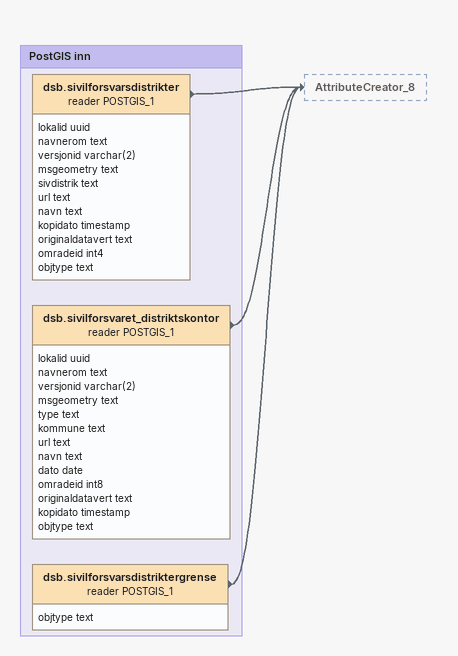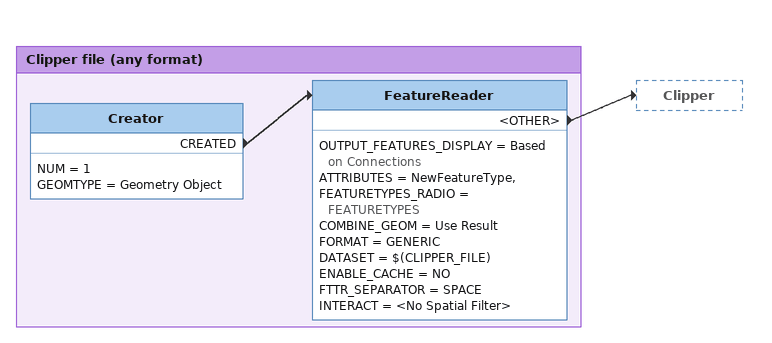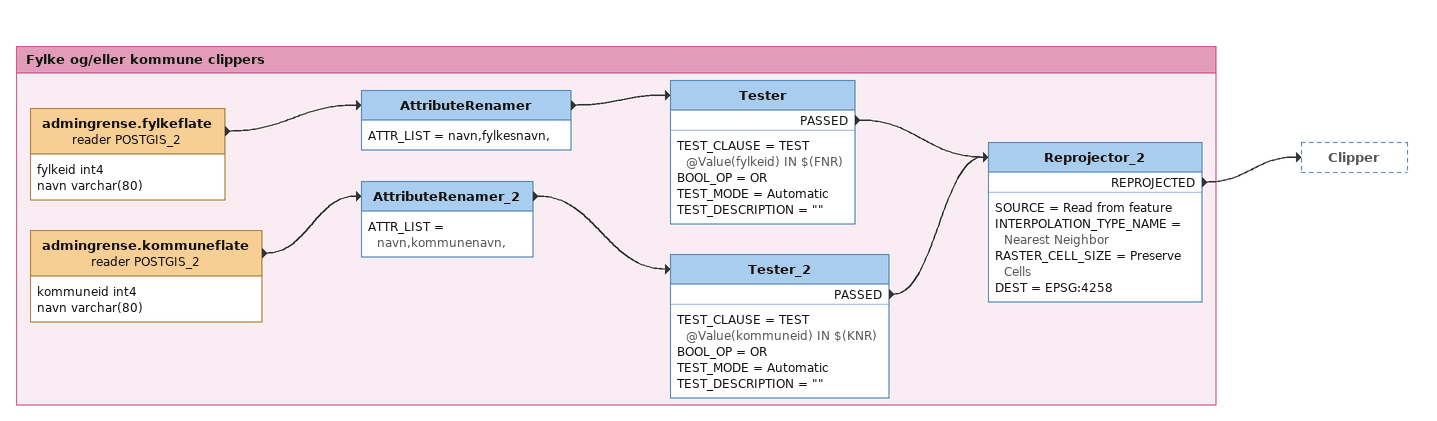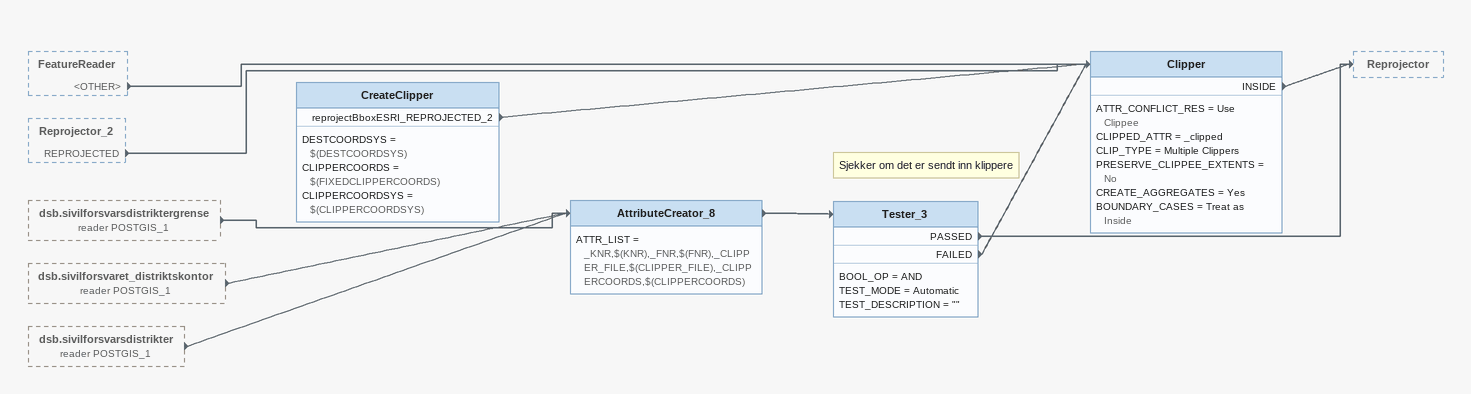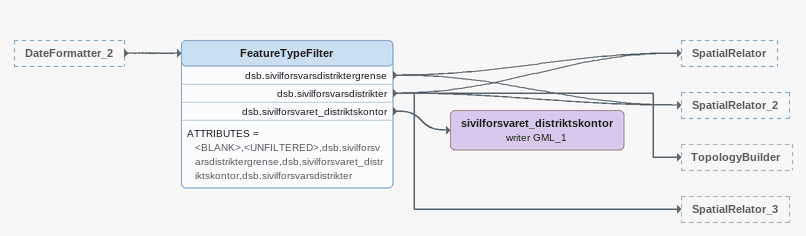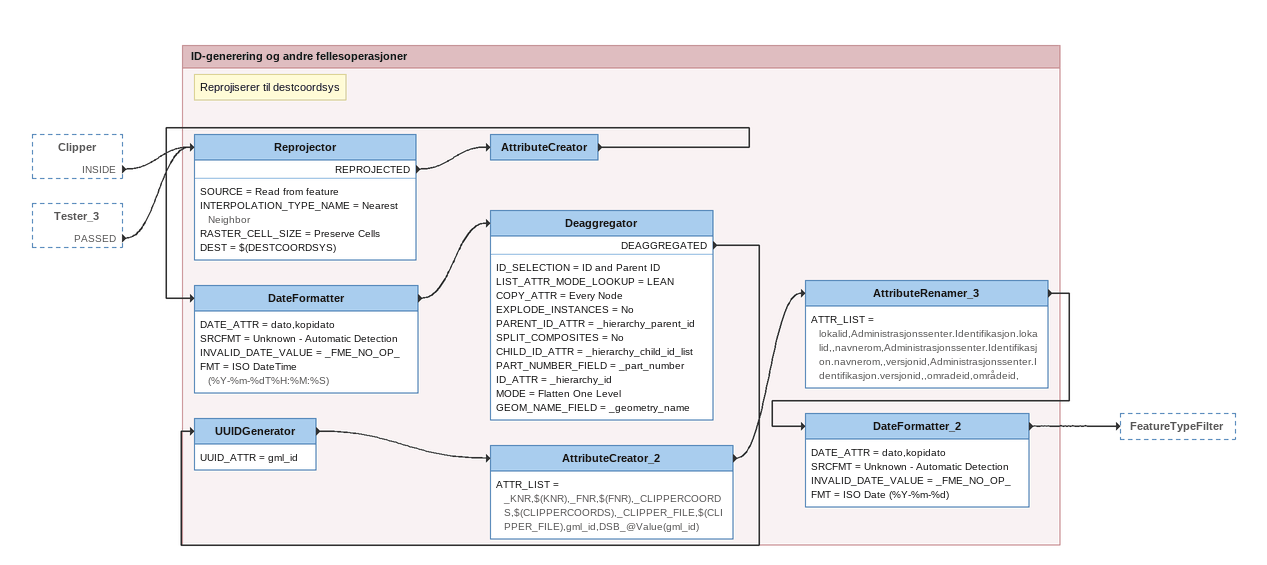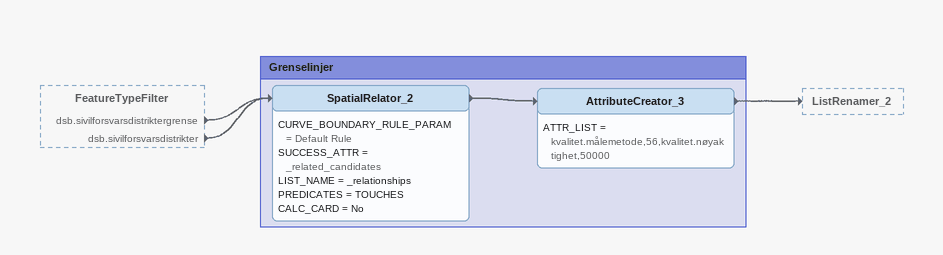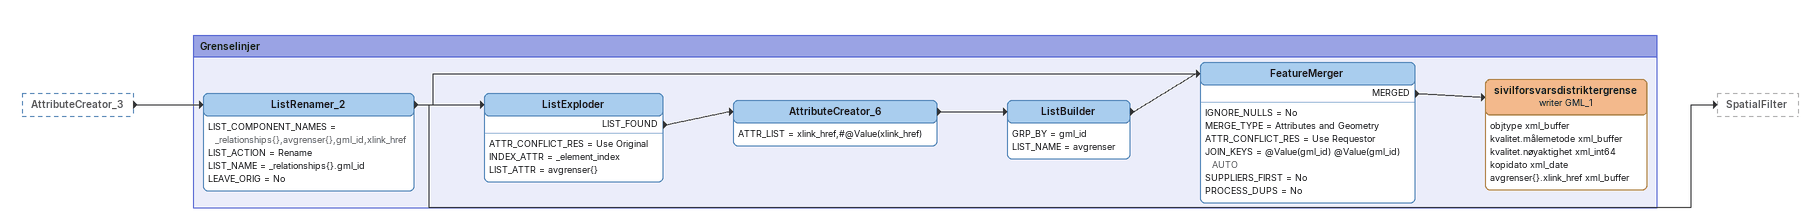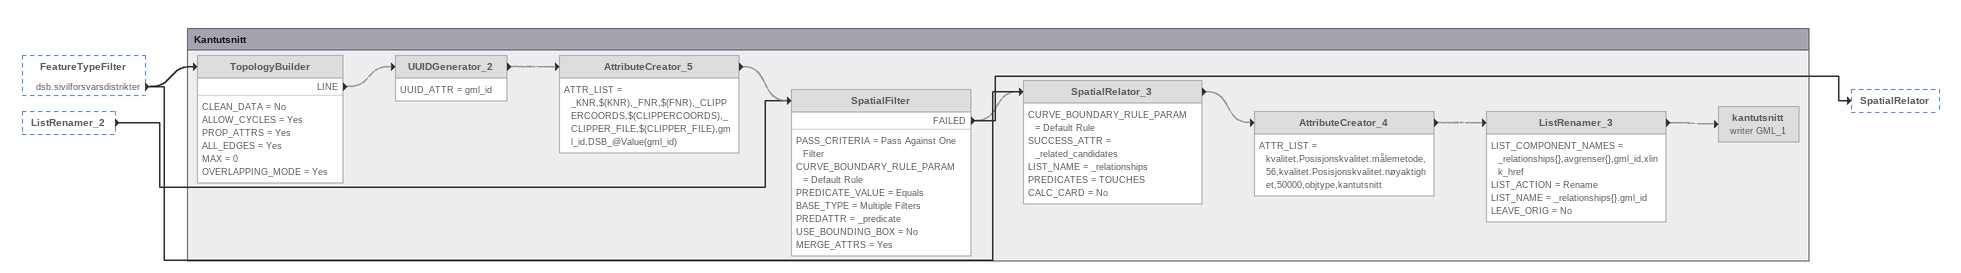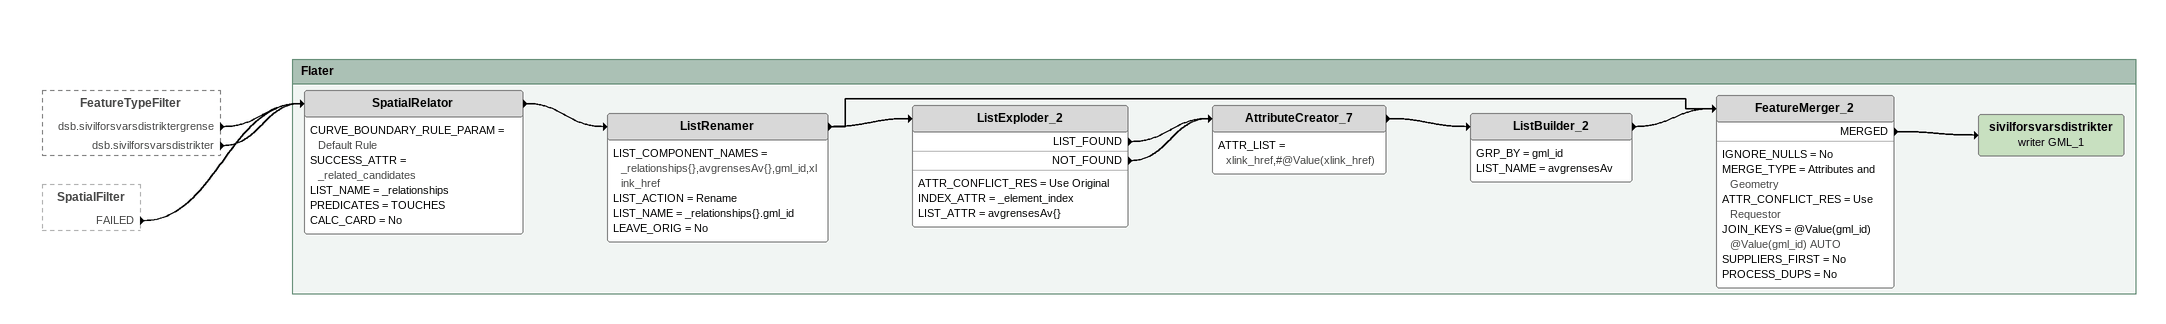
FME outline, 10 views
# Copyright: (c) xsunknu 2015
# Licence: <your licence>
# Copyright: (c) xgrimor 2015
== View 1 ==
Bookmark: PostGIS inn
dsb.sivilforsvarsdistrikter (reader POSTGIS_1)
    attributes: lokalid uuid, navnerom text, versjonid varchar(2), msgeometry text, sivdistrik text, url text, navn text, kopidato timestamp, originaldatavert text, omradeid int4, objtype text
    -> AttributeCreator_8
dsb.sivilforsvaret_distriktskontor (reader POSTGIS_1)
    attributes: lokalid uuid, navnerom text, versjonid varchar(2), msgeometry text, type text, kommune text, url text, navn text, dato date, omradeid int8, originaldatavert text, kopidato timestamp, objtype text
    -> AttributeCreator_8
dsb.sivilforsvarsdistriktergrense (reader POSTGIS_1)
    attributes: objtype text
    -> AttributeCreator_8

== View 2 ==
Bookmark: Clipper file (any format)
Creator
    NUM = 1
    GEOMTYPE = Geometry Object
    CREATED -> FeatureReader
FeatureReader
    OUTPUT_FEATURES_DISPLAY = Based on Connections
    ATTRIBUTES = NewFeatureType,
    FEATURETYPES_RADIO = FEATURETYPES
    COMBINE_GEOM = Use Result
    FORMAT = GENERIC
    DATASET = $(CLIPPER_FILE)
    ENABLE_CACHE = NO
    FTTR_SEPARATOR = SPACE
    INTERACT = <No Spatial Filter>
    <OTHER> -> Clipper

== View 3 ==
Bookmark: Fylke og/eller kommune clippers
admingrense.fylkeflate (reader POSTGIS_2)
    attributes: fylkeid int4, navn varchar(80)
    -> AttributeRenamer
AttributeRenamer
    ATTR_LIST = navn,fylkesnavn,
    -> Tester
Tester
    TEST_CLAUSE = TEST @Value(fylkeid) IN $(FNR)
    BOOL_OP = OR
    TEST_MODE = Automatic
    TEST_DESCRIPTION = ""
    PASSED -> Reprojector_2
admingrense.kommuneflate (reader POSTGIS_2)
    attributes: kommuneid int4, navn varchar(80)
    -> AttributeRenamer_2
AttributeRenamer_2
    ATTR_LIST = navn,kommunenavn,
    -> Tester_2
Tester_2
    TEST_CLAUSE = TEST @Value(kommuneid) IN $(KNR)
    BOOL_OP = OR
    TEST_MODE = Automatic
    TEST_DESCRIPTION = ""
    PASSED -> Reprojector_2
Reprojector_2
    SOURCE = Read from feature
    INTERPOLATION_TYPE_NAME = Nearest Neighbor
    RASTER_CELL_SIZE = Preserve Cells
    DEST = EPSG:4258
    REPROJECTED -> Clipper

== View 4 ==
FeatureReader [outside]
    <OTHER> -> Clipper
Reprojector_2 [outside]
    REPROJECTED -> Clipper
dsb.sivilforsvarsdistriktergrense (reader POSTGIS_1) [outside]
    -> AttributeCreator_8
dsb.sivilforsvaret_distriktskontor (reader POSTGIS_1) [outside]
    -> AttributeCreator_8
dsb.sivilforsvarsdistrikter (reader POSTGIS_1) [outside]
    -> AttributeCreator_8
CreateClipper
    DESTCOORDSYS = $(DESTCOORDSYS)
    CLIPPERCOORDS = $(FIXEDCLIPPERCOORDS)
    CLIPPERCOORDSYS = $(CLIPPERCOORDSYS)
    reprojectBboxESRI_REPROJECTED_2 -> Clipper
AttributeCreator_8
    ATTR_LIST = _KNR,$(KNR),_FNR,$(FNR),_CLIPPER_FILE,$(CLIPPER_FILE),_CLIPPERCOORDS,$(CLIPPERCOORDS)
    -> Tester_3
Note: Sjekker om det er sendt inn klippere
Tester_3
    BOOL_OP = AND
    TEST_MODE = Automatic
    TEST_DESCRIPTION = ""
    PASSED -> Reprojector
    FAILED -> Clipper
Clipper
    ATTR_CONFLICT_RES = Use Clippee
    CLIPPED_ATTR = _clipped
    CLIP_TYPE = Multiple Clippers
    PRESERVE_CLIPPEE_EXTENTS = No
    CREATE_AGGREGATES = Yes
    BOUNDARY_CASES = Treat as Inside
    INSIDE -> Reprojector

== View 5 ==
DateFormatter_2 [outside]
    -> FeatureTypeFilter
FeatureTypeFilter
    ATTRIBUTES = <BLANK>,<UNFILTERED>,dsb.sivilforsvarsdistriktergrense,dsb.sivilforsvaret_distriktskontor,dsb.sivilforsvarsdistrikter
    dsb.sivilforsvarsdistriktergrense -> SpatialRelator
    dsb.sivilforsvarsdistriktergrense -> SpatialRelator_2
    dsb.sivilforsvarsdistrikter -> SpatialRelator_2
    dsb.sivilforsvarsdistrikter -> TopologyBuilder
    dsb.sivilforsvarsdistrikter -> SpatialRelator
    dsb.sivilforsvarsdistrikter -> SpatialRelator_3
    dsb.sivilforsvaret_distriktskontor -> sivilforsvaret_distriktskontor (writer GML_1)
sivilforsvaret_distriktskontor (writer GML_1)

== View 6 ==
Clipper [outside]
    INSIDE -> Reprojector
Tester_3 [outside]
    PASSED -> Reprojector

Bookmark: ID-generering og andre fellesoperasjoner
Note: Reprojiserer til destcoordsys
Reprojector
    SOURCE = Read from feature
    INTERPOLATION_TYPE_NAME = Nearest Neighbor
    RASTER_CELL_SIZE = Preserve Cells
    DEST = $(DESTCOORDSYS)
    REPROJECTED -> AttributeCreator
AttributeCreator
    -> DateFormatter
DateFormatter
    DATE_ATTR = dato,kopidato
    SRCFMT = Unknown - Automatic Detection
    INVALID_DATE_VALUE = _FME_NO_OP_
    FMT = ISO DateTime (%Y-%m-%dT%H:%M:%S)
    -> Deaggregator
Deaggregator
    ID_SELECTION = ID and Parent ID
    LIST_ATTR_MODE_LOOKUP = LEAN
    COPY_ATTR = Every Node
    EXPLODE_INSTANCES = No
    PARENT_ID_ATTR = _hierarchy_parent_id
    SPLIT_COMPOSITES = No
    CHILD_ID_ATTR = _hierarchy_child_id_list
    PART_NUMBER_FIELD = _part_number
    ID_ATTR = _hierarchy_id
    MODE = Flatten One Level
    GEOM_NAME_FIELD = _geometry_name
    DEAGGREGATED -> UUIDGenerator
UUIDGenerator
    UUID_ATTR = gml_id
    -> AttributeCreator_2
AttributeCreator_2
    ATTR_LIST = _KNR,$(KNR),_FNR,$(FNR),_CLIPPERCOORDS,$(CLIPPERCOORDS),_CLIPPER_FILE,$(CLIPPER_FILE),gml_id,DSB_@Value(gml_id)
    -> AttributeRenamer_3
AttributeRenamer_3
    ATTR_LIST = lokalid,Administrasjonssenter.Identifikasjon.lokalid,,navnerom,Administrasjonssenter.Identifikasjon.navnerom,,versjonid,Administrasjonssenter.Identifikasjon.versjonid,,omradeid,områdeid,
    -> DateFormatter_2
DateFormatter_2
    DATE_ATTR = dato,kopidato
    SRCFMT = Unknown - Automatic Detection
    INVALID_DATE_VALUE = _FME_NO_OP_
    FMT = ISO Date (%Y-%m-%d)
    -> FeatureTypeFilter

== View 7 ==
FeatureTypeFilter [outside]
    dsb.sivilforsvarsdistriktergrense -> SpatialRelator_2
    dsb.sivilforsvarsdistrikter -> SpatialRelator_2

Bookmark: Grenselinjer
SpatialRelator_2
    CURVE_BOUNDARY_RULE_PARAM = Default Rule
    SUCCESS_ATTR = _related_candidates
    LIST_NAME = _relationships
    PREDICATES = TOUCHES
    CALC_CARD = No
    -> AttributeCreator_3
AttributeCreator_3
    ATTR_LIST = kvalitet.målemetode,56,kvalitet.nøyaktighet,50000
    -> ListRenamer_2

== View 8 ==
AttributeCreator_3 [outside]
    -> ListRenamer_2

Bookmark: Grenselinjer
ListRenamer_2
    LIST_COMPONENT_NAMES = _relationships{},avgrenser{},gml_id,xlink_href
    LIST_ACTION = Rename
    LIST_NAME = _relationships{}.gml_id
    LEAVE_ORIG = No
    -> SpatialFilter
    -> ListExploder
    -> FeatureMerger
ListExploder
    ATTR_CONFLICT_RES = Use Original
    INDEX_ATTR = _element_index
    LIST_ATTR = avgrenser{}
    LIST_FOUND -> AttributeCreator_6
AttributeCreator_6
    ATTR_LIST = xlink_href,#@Value(xlink_href)
    -> ListBuilder
ListBuilder
    GRP_BY = gml_id
    LIST_NAME = avgrenser
    -> FeatureMerger
FeatureMerger
    IGNORE_NULLS = No
    MERGE_TYPE = Attributes and Geometry
    ATTR_CONFLICT_RES = Use Requestor
    JOIN_KEYS = @Value(gml_id) @Value(gml_id) AUTO
    SUPPLIERS_FIRST = No
    PROCESS_DUPS = No
    MERGED -> sivilforsvarsdistriktergrense (writer GML_1)
sivilforsvarsdistriktergrense (writer GML_1)
    attributes: objtype xml_buffer, kvalitet.målemetode xml_buffer, kvalitet.nøyaktighet xml_int64, kopidato xml_date, avgrenser{}.xlink_href xml_buffer

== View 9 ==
FeatureTypeFilter [outside]
    dsb.sivilforsvarsdistrikter -> TopologyBuilder
    dsb.sivilforsvarsdistrikter -> SpatialRelator_3
ListRenamer_2 [outside]
    -> SpatialFilter

Bookmark: Kantutsnitt
TopologyBuilder [off]
    CLEAN_DATA = No
    ALLOW_CYCLES = Yes
    PROP_ATTRS = Yes
    ALL_EDGES = Yes
    MAX = 0
    OVERLAPPING_MODE = Yes
    LINE -> UUIDGenerator_2 [off]
UUIDGenerator_2 [off]
    UUID_ATTR = gml_id
    -> AttributeCreator_5 [off]
AttributeCreator_5 [off]
    ATTR_LIST = _KNR,$(KNR),_FNR,$(FNR),_CLIPPERCOORDS,$(CLIPPERCOORDS),_CLIPPER_FILE,$(CLIPPER_FILE),gml_id,DSB_@Value(gml_id)
    -> SpatialFilter [off]
SpatialFilter [off]
    PASS_CRITERIA = Pass Against One Filter
    CURVE_BOUNDARY_RULE_PARAM = Default Rule
    PREDICATE_VALUE = Equals
    BASE_TYPE = Multiple Filters
    PREDATTR = _predicate
    USE_BOUNDING_BOX = No
    MERGE_ATTRS = Yes
    FAILED -> SpatialRelator_3 [off]
    FAILED -> SpatialRelator
SpatialRelator_3 [off]
    CURVE_BOUNDARY_RULE_PARAM = Default Rule
    SUCCESS_ATTR = _related_candidates
    LIST_NAME = _relationships
    PREDICATES = TOUCHES
    CALC_CARD = No
    -> AttributeCreator_4 [off]
AttributeCreator_4 [off]
    ATTR_LIST = kvalitet.Posisjonskvalitet.målemetode,56,kvalitet.Posisjonskvalitet.nøyaktighet,50000,objtype,kantutsnitt
    -> ListRenamer_3 [off]
ListRenamer_3 [off]
    LIST_COMPONENT_NAMES = _relationships{},avgrenser{},gml_id,xlink_href
    LIST_ACTION = Rename
    LIST_NAME = _relationships{}.gml_id
    LEAVE_ORIG = No
    -> kantutsnitt (writer GML_1) [off]
kantutsnitt (writer GML_1) [off]

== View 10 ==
FeatureTypeFilter [outside]
    dsb.sivilforsvarsdistriktergrense -> SpatialRelator
    dsb.sivilforsvarsdistrikter -> SpatialRelator
SpatialFilter [outside]
    FAILED -> SpatialRelator

Bookmark: Flater
SpatialRelator
    CURVE_BOUNDARY_RULE_PARAM = Default Rule
    SUCCESS_ATTR = _related_candidates
    LIST_NAME = _relationships
    PREDICATES = TOUCHES
    CALC_CARD = No
    -> ListRenamer
ListRenamer
    LIST_COMPONENT_NAMES = _relationships{},avgrensesAv{},gml_id,xlink_href
    LIST_ACTION = Rename
    LIST_NAME = _relationships{}.gml_id
    LEAVE_ORIG = No
    -> ListExploder_2
    -> FeatureMerger_2
ListExploder_2
    ATTR_CONFLICT_RES = Use Original
    INDEX_ATTR = _element_index
    LIST_ATTR = avgrensesAv{}
    LIST_FOUND -> AttributeCreator_7
    NOT_FOUND -> AttributeCreator_7
AttributeCreator_7
    ATTR_LIST = xlink_href,#@Value(xlink_href)
    -> ListBuilder_2
ListBuilder_2
    GRP_BY = gml_id
    LIST_NAME = avgrensesAv
    -> FeatureMerger_2
FeatureMerger_2
    IGNORE_NULLS = No
    MERGE_TYPE = Attributes and Geometry
    ATTR_CONFLICT_RES = Use Requestor
    JOIN_KEYS = @Value(gml_id) @Value(gml_id) AUTO
    SUPPLIERS_FIRST = No
    PROCESS_DUPS = No
    MERGED -> sivilforsvarsdistrikter (writer GML_1)
sivilforsvarsdistrikter (writer GML_1)
